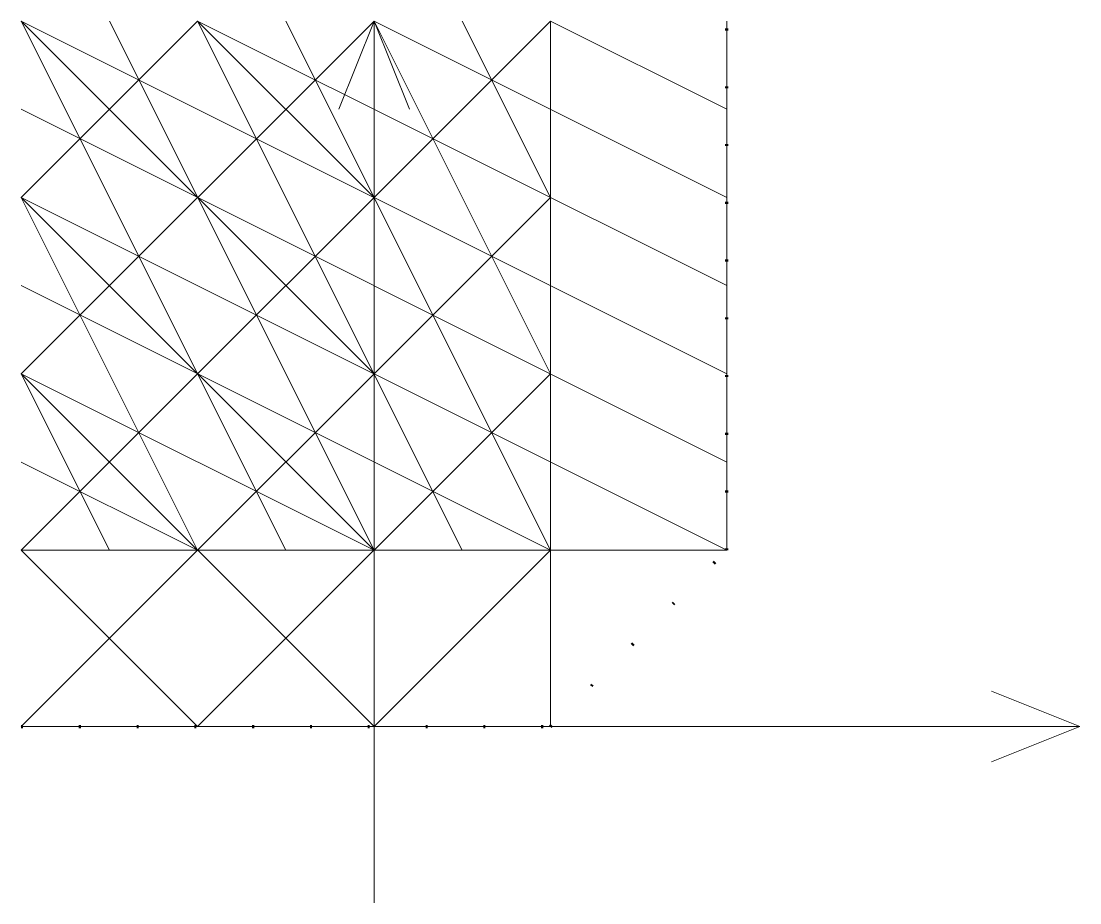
# Model space of a CAD drawing. Header units: millimetres. Extents: x -20 to 40, y -10 to 40.
import ezdxf

# ---------------------------------------------------------------- set-up
doc = ezdxf.new("R2010")
doc.units = ezdxf.units.MM
doc.linetypes.add('DOT2', pattern=[3.175, 0, -3.175])
for name, color, linetype, lineweight in [('noname', 7, 'CONTINUOUS', 18), ('noname2', 8, 'CONTINUOUS', 13), ('noname3', 8, 'DOT2', 70)]:
    doc.layers.add(name, color=color, linetype=linetype, lineweight=lineweight)

msp = doc.modelspace()

# ---------------------------------------------------------------- linework, layer by layer
at = {"layer": 'noname'}
for p, q in [((-2, 35), (0, 40)), ((0, 40), (2, 35)), ((0, -10), (0, 40)), ((35, 2), (40, 0)), ((40, 0), (35, -2))]:
    msp.add_line(p, q, dxfattribs=at)
at = {"layer": 'noname', "color": 7}
msp.add_line((-20, 0), (40, 0), dxfattribs=at)
at = {"layer": 'noname2', "color": 1}
for p, q in [((0, 20), (-20, 40)), ((0, 30), (-10, 40)), ((0, 0), (0, 40)), ((0, 10), (-20, 30)), ((0, 0), (-20, 20)), ((-10, 0), (-20, 10)), ((-20, 0), (0, 0))]:
    msp.add_line(p, q, dxfattribs=at)
at = {"layer": 'noname2', "color": 3}
for p, q in [((-5, 10), (-20, 40)), ((0, 10), (-15, 40)), ((-10, 40), (5, 10)), ((10, 10), (-5, 40)), ((0, 40), (10, 20)), ((10, 30), (5, 40)), ((10, 10), (10, 40)), ((-10, 10), (-20, 30)), ((-20, 20), (-15, 10)), ((-20, 10), (10, 10))]:
    msp.add_line(p, q, dxfattribs=at)
at = {"layer": 'noname2', "color": 5}
for p, q in [((20, 20), (-20, 40)), ((-10, 40), (20, 25)), ((20, 30), (0, 40)), ((10, 40), (20, 35)), ((20, 10), (20, 40)), ((-20, 35), (20, 15)), ((-20, 30), (20, 10)), ((-20, 25), (10, 10)), ((-20, 20), (0, 10)), ((-20, 15), (-10, 10)), ((10, 10), (20, 10))]:
    msp.add_line(p, q, dxfattribs=at)
at = {"layer": 'noname2', "color": 6}
for p, q in [((-20, 30), (-10, 40)), ((-20, 20), (0, 40)), ((-20, 10), (10, 40)), ((-20, 0), (10, 30)), ((-10, 0), (10, 20)), ((0, 0), (10, 10)), ((10, 10), (10, 0)), ((0, 0), (10, 0))]:
    msp.add_line(p, q, dxfattribs=at)
at = {"layer": 'noname3'}
for p, q in [((20, 10), (20, 40)), ((10, 0), (20, 10)), ((-20, 0), (10, 0))]:
    msp.add_line(p, q, dxfattribs=at)

doc.saveas('drawing.dxf')
